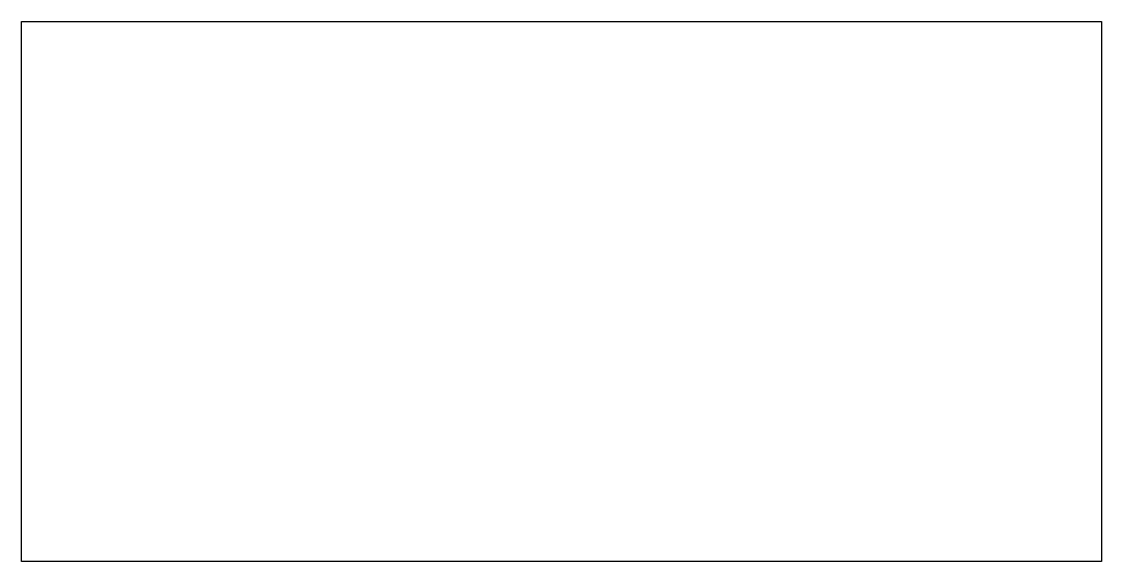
# Model space of a CAD drawing. Header units: millimetres. Extents: x -105 to -65, y 170 to 190.
import ezdxf

# ---------------------------------------------------------------- set-up
doc = ezdxf.new("R2010")
doc.units = ezdxf.units.MM

msp = doc.modelspace()

# ---------------------------------------------------------------- linework, layer by layer
at = {"color": 7, "linetype": 'Continuous', "lineweight": 25}
for p, q in [((-105, 190), (-65, 190)), ((-105, 170), (-105, 190)), ((-65, 190), (-65, 170)), ((-65, 170), (-105, 170))]:
    msp.add_line(p, q, dxfattribs=at)

doc.saveas('drawing.dxf')
